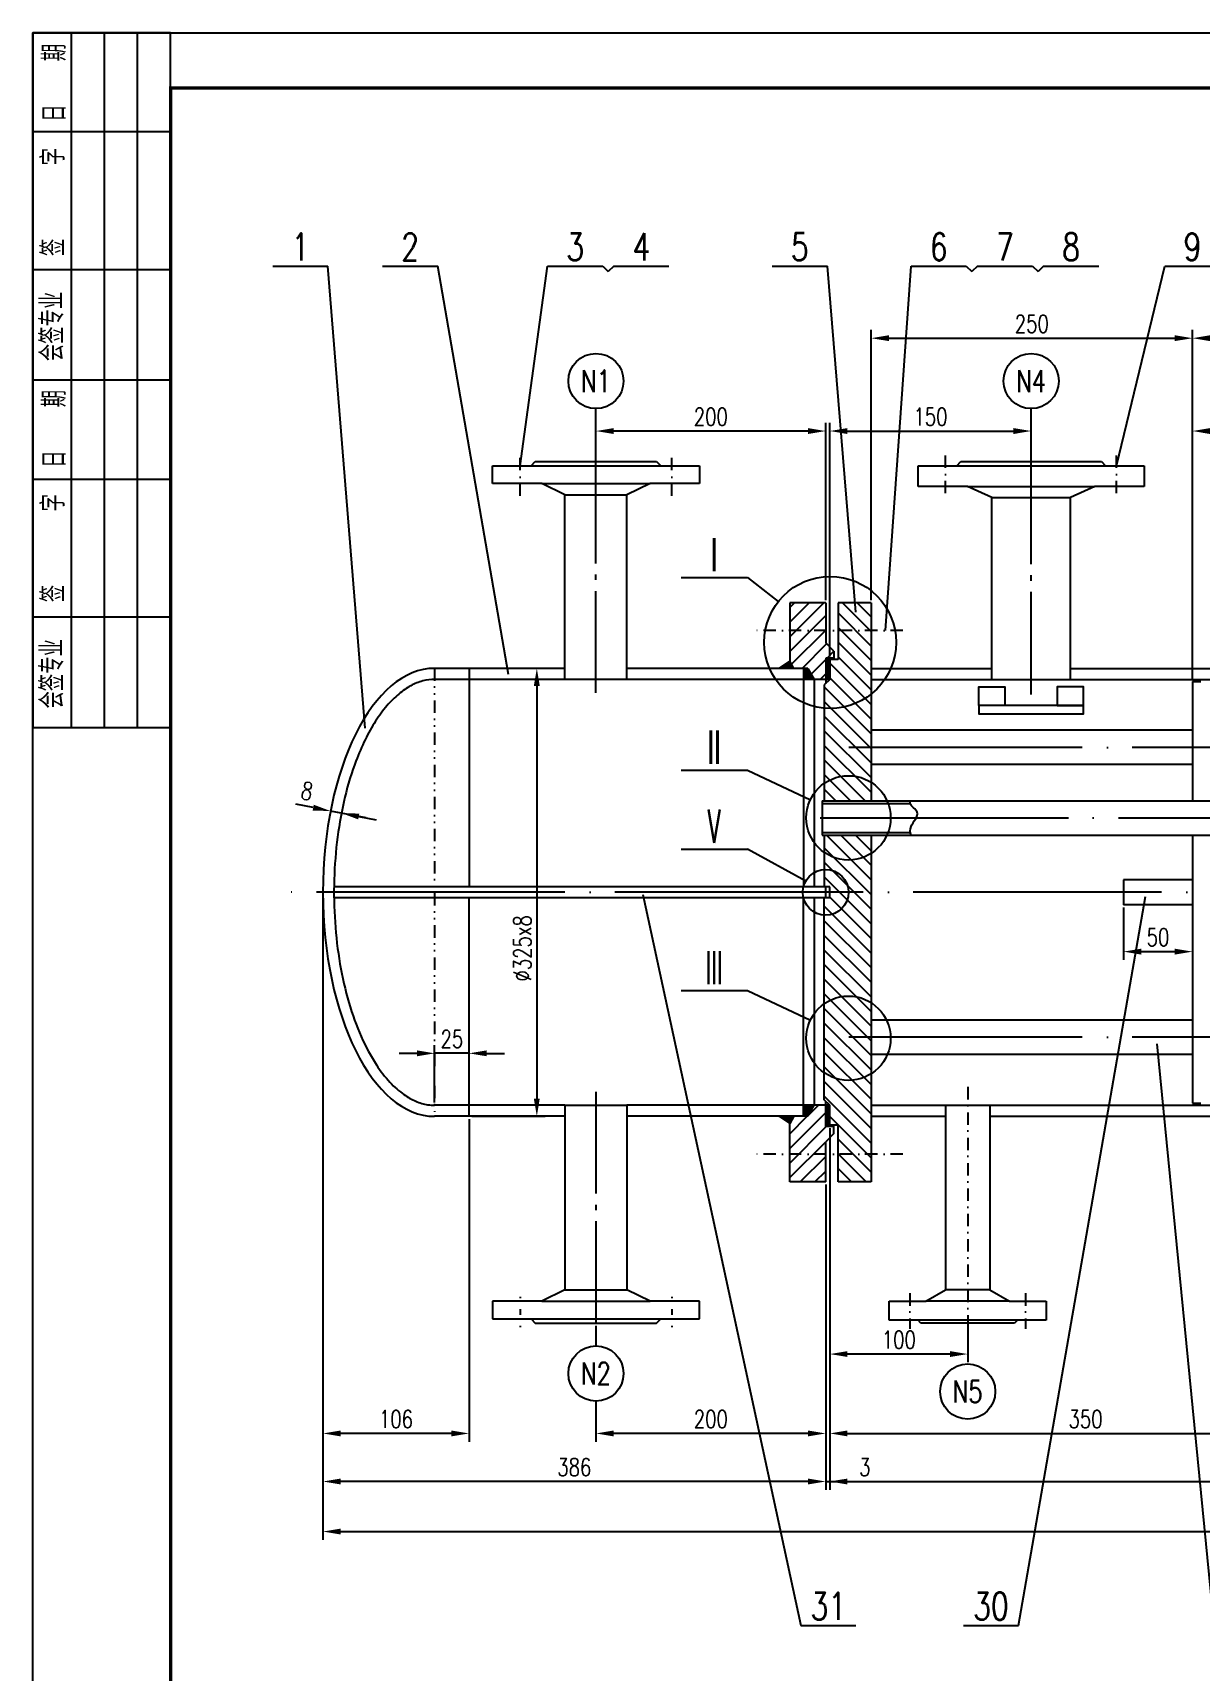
# Model space of a CAD drawing. Extents: x 2423 to 4272, y 1058 to 1658.
# Drawn here: x 2423 to 2634.5, y 1354.6 to 1651.6 of the extents above; entities that cross this region are included whole.
import ezdxf
from ezdxf.enums import TextEntityAlignment as Align

# ---------------------------------------------------------------- set-up
doc = ezdxf.new("R2010")
doc.units = 0
doc.header["$LTSCALE"] = 9
doc.header["$MEASUREMENT"] = 0
for name, pattern in [('CENTER', [6.25, 5, -0.5, 0.25, -0.5]), ('DASHDOT', [6, 5, -0.5, 0, -0.5]), ('DASHDOT2', [0.5, 0.25, -0.125, 0, -0.125]), ('DIVIDE2', [0.625, 0.25, -0.125, 0, -0.125, 0, -0.125])]:
    doc.linetypes.add(name, pattern=pattern)
doc.layers.get('0').update_dxf_attribs({"linetype": 'CONTINUOUS'})
doc.layers.get('DEFPOINTS').update_dxf_attribs({"linetype": 'CONTINUOUS'})
for name, color, linetype in [('1', 2, 'CONTINUOUS'), ('2', 1, 'CONTINUOUS'), ('3', 2, 'DASHDOT'), ('4', 2, 'CENTER')]:
    doc.layers.add(name, color=color, linetype=linetype)
doc.styles.add('HZ', font='txt', dxfattribs={"width": 0.75, "bigfont": 'hztxt'})
doc.styles.get("Standard").update_dxf_attribs({"font": 'simplex', "width": 0.75, "bigfont": 'hztxt'})
doc.dimstyles.get("Standard").update_dxf_attribs({"dimtxt": 0.18, "dimasz": 0.18, "dimexe": 0.18, "dimexo": 0.0625, "dimgap": 0.09, "dimtad": 0, "dimtih": 1, "dimtoh": 1, "dimdec": 4, "dimzin": 0, "dimdsep": 46, "dimtxsty": 'Standard', "dimcen": 0.09, "dimadec": 0, "dimazin": 0, "dimtfac": 1, "dimtdec": 4, "dimtofl": 0, "dimtmove": 0, "dimatfit": 3, "dimfxl": 0, "dimtolj": 1, "dimtzin": 0, "dimarcsym": 0})
pattern_1 = [(45, (0, -689.45642), (-0.0883883476, 0.0883883476), []), (135, (0, -689.45642), (-0.0883883476, -0.0883883476), [])]
pattern_2 = [(45, (0, -689.4564), (-1.3258252, 1.3258252), [])]

# ---------------------------------------------------------------- blocks, each defined once
blk = doc.blocks.new('*D6')
at = {"color": 0, "linetype": 'ByBlock'}
for p, q in [((2504.08, 2225.73), (2517.36, 2225.73)), ((2515.86, 2222.53), (2515.86, 2147.68)), ((2504.08, 2144.48), (2517.36, 2144.48))]:
    blk.add_line(p, q, dxfattribs=at)
for points in [[(2515.32, 2222.53), (2516.39, 2222.53), (2515.86, 2225.73)], [(2515.32, 2147.68), (2516.39, 2147.68), (2515.86, 2144.48)]]:
    blk.add_solid(points, dxfattribs=at)
at = {"layer": 'DEFPOINTS', "color": 0, "linetype": 'ByBlock'}
for p in [(2503.58, 2225.73), (2503.58, 2144.48), (2515.86, 2144.48)]:
    blk.add_point(p, dxfattribs=at)
at = {"color": 0, "linetype": 'ByBlock', "insert": (2513.26, 2174.94), "char_height": 3.2, "attachment_point": 5, "rotation": 90, "style": 'HZ'}
blk.add_mtext('\\A1;∅325x8', dxfattribs=at)
blk = doc.blocks.new('*D7')
at = {"color": 0, "linetype": 'ByBlock'}
for p, q in [((2525.12, 2263.73), (2525.12, 2270.27)), ((2566.77, 2238.1), (2566.77, 2270.27)), ((2563.57, 2268.77), (2528.32, 2268.77))]:
    blk.add_line(p, q, dxfattribs=at)
for points in [[(2528.32, 2269.3), (2528.32, 2268.23), (2525.12, 2268.77)], [(2563.57, 2269.3), (2563.57, 2268.23), (2566.77, 2268.77)]]:
    blk.add_solid(points, dxfattribs=at)
at = {"layer": 'DEFPOINTS', "color": 0, "linetype": 'ByBlock'}
for p in [(2525.12, 2268.77), (2525.12, 2263.23), (2566.77, 2237.6)]:
    blk.add_point(p, dxfattribs=at)
at = {"color": 0, "linetype": 'ByBlock', "insert": (2545.94, 2271.37), "char_height": 3.2, "attachment_point": 5, "style": 'HZ'}
blk.add_mtext('\\A1;200', dxfattribs=at)
blk = doc.blocks.new('*D8')
at = {"color": 0, "linetype": 'ByBlock'}
for p, q in [((2567.52, 2227.85), (2567.52, 2270.27)), ((2604.02, 2263.73), (2604.02, 2270.27)), ((2570.72, 2268.77), (2600.82, 2268.77))]:
    blk.add_line(p, q, dxfattribs=at)
for points in [[(2570.72, 2269.3), (2570.72, 2268.23), (2567.52, 2268.77)], [(2600.82, 2269.3), (2600.82, 2268.23), (2604.02, 2268.77)]]:
    blk.add_solid(points, dxfattribs=at)
at = {"layer": 'DEFPOINTS', "color": 0, "linetype": 'ByBlock'}
for p in [(2604.02, 2268.77), (2604.02, 2263.23), (2567.52, 2227.35)]:
    blk.add_point(p, dxfattribs=at)
at = {"color": 0, "linetype": 'ByBlock', "insert": (2585.77, 2271.37), "char_height": 3.2, "attachment_point": 5, "style": 'HZ'}
blk.add_mtext('\\A1;150', dxfattribs=at)
blk = doc.blocks.new('*D9')
at = {"color": 0, "linetype": 'ByBlock'}
for p, q in [((2633.27, 2223.85), (2633.27, 2270.27)), ((2716.12, 2223.85), (2716.12, 2270.27)), ((2636.47, 2268.77), (2712.92, 2268.77))]:
    blk.add_line(p, q, dxfattribs=at)
for points in [[(2636.47, 2269.3), (2636.47, 2268.23), (2633.27, 2268.77)], [(2712.92, 2269.3), (2712.92, 2268.23), (2716.12, 2268.77)]]:
    blk.add_solid(points, dxfattribs=at)
at = {"layer": 'DEFPOINTS', "color": 0, "linetype": 'ByBlock'}
for p in [(2716.12, 2268.77), (2633.27, 2223.35), (2716.12, 2223.35)]:
    blk.add_point(p, dxfattribs=at)
at = {"color": 0, "linetype": 'ByBlock', "insert": (2674.69, 2271.37), "char_height": 3.2, "attachment_point": 5, "style": 'HZ'}
blk.add_mtext('\\A1;240', dxfattribs=at)
blk = doc.blocks.new('*D10')
at = {"color": 0, "linetype": 'ByBlock'}
for p, q in [((2633.27, 2223.85), (2633.27, 2287.11)), ((2814.31, 2223.85), (2814.31, 2287.11)), ((2636.47, 2285.61), (2811.11, 2285.61))]:
    blk.add_line(p, q, dxfattribs=at)
for points in [[(2636.47, 2286.14), (2636.47, 2285.08), (2633.27, 2285.61)], [(2811.11, 2286.14), (2811.11, 2285.08), (2814.31, 2285.61)]]:
    blk.add_solid(points, dxfattribs=at)
at = {"layer": 'DEFPOINTS', "color": 0, "linetype": 'ByBlock'}
for p in [(2814.31, 2285.61), (2633.27, 2223.35), (2814.31, 2223.35)]:
    blk.add_point(p, dxfattribs=at)
at = {"color": 0, "linetype": 'ByBlock', "insert": (2723.79, 2288.21), "char_height": 3.2, "attachment_point": 5, "style": 'HZ'}
blk.add_mtext('\\A1;240x6=1440', dxfattribs=at)
blk = doc.blocks.new('*D11')
at = {"color": 0, "linetype": 'ByBlock'}
for p, q in [((2575.02, 2238.1), (2575.02, 2287.11)), ((2633.27, 2226.23), (2633.27, 2287.11)), ((2578.22, 2285.61), (2630.07, 2285.61))]:
    blk.add_line(p, q, dxfattribs=at)
for points in [[(2578.22, 2286.14), (2578.22, 2285.08), (2575.02, 2285.61)], [(2630.07, 2286.14), (2630.07, 2285.08), (2633.27, 2285.61)]]:
    blk.add_solid(points, dxfattribs=at)
at = {"layer": 'DEFPOINTS', "color": 0, "linetype": 'ByBlock'}
for p in [(2633.27, 2285.61), (2575.02, 2237.6), (2633.27, 2225.73)]:
    blk.add_point(p, dxfattribs=at)
at = {"color": 0, "linetype": 'ByBlock', "insert": (2604.14, 2288.21), "char_height": 3.2, "attachment_point": 5, "style": 'HZ'}
blk.add_mtext('\\A1;250', dxfattribs=at)
blk = doc.blocks.new('*D13')
at = {"color": 0, "linetype": 'ByBlock'}
for p, q in [((2466.43, 2184.6), (2466.43, 2085.46)), ((2492.93, 2143.98), (2492.93, 2085.46)), ((2489.73, 2086.96), (2469.63, 2086.96))]:
    blk.add_line(p, q, dxfattribs=at)
for points in [[(2469.63, 2087.49), (2469.63, 2086.43), (2466.43, 2086.96)], [(2489.73, 2087.49), (2489.73, 2086.43), (2492.93, 2086.96)]]:
    blk.add_solid(points, dxfattribs=at)
at = {"layer": 'DEFPOINTS', "color": 0, "linetype": 'ByBlock'}
for p in [(2466.43, 2185.1), (2492.93, 2144.48), (2466.43, 2086.96)]:
    blk.add_point(p, dxfattribs=at)
at = {"color": 0, "linetype": 'ByBlock', "insert": (2479.68, 2089.56), "char_height": 3.2, "attachment_point": 5, "style": 'HZ'}
blk.add_mtext('\\A1;106', dxfattribs=at)
blk = doc.blocks.new('*D14')
at = {"color": 0, "linetype": 'ByBlock'}
for p, q in [((2486.68, 2146.98), (2486.68, 2157.4)), ((2492.93, 2146.98), (2492.93, 2157.4)), ((2483.48, 2155.9), (2480.28, 2155.9)), ((2496.13, 2155.9), (2499.33, 2155.9))]:
    blk.add_line(p, q, dxfattribs=at)
for points in [[(2483.48, 2156.44), (2483.48, 2155.37), (2486.68, 2155.9)], [(2496.13, 2156.44), (2496.13, 2155.37), (2492.93, 2155.9)]]:
    blk.add_solid(points, dxfattribs=at)
at = {"layer": 'DEFPOINTS', "color": 0, "linetype": 'ByBlock'}
for p in [(2492.93, 2155.9), (2486.68, 2146.48), (2492.93, 2146.48)]:
    blk.add_point(p, dxfattribs=at)
at = {"color": 0, "linetype": 'ByBlock', "insert": (2489.81, 2158.5), "char_height": 3.2, "attachment_point": 5, "style": 'HZ'}
blk.add_mtext('\\A1;25', dxfattribs=at)
blk = doc.blocks.new('*D16')
at = {"color": 0, "linetype": 'ByBlock'}
for p, q in [((2466.43, 2184.6), (2466.43, 2067.66)), ((2932.31, 2184.6), (2932.31, 2067.66)), ((2469.63, 2069.16), (2929.11, 2069.16))]:
    blk.add_line(p, q, dxfattribs=at)
for points in [[(2469.63, 2069.69), (2469.63, 2068.63), (2466.43, 2069.16)], [(2929.11, 2069.69), (2929.11, 2068.63), (2932.31, 2069.16)]]:
    blk.add_solid(points, dxfattribs=at)
at = {"layer": 'DEFPOINTS', "color": 0, "linetype": 'ByBlock'}
for p in [(2466.43, 2185.1), (2932.31, 2185.1), (2932.31, 2069.16)]:
    blk.add_point(p, dxfattribs=at)
at = {"color": 0, "linetype": 'ByBlock', "insert": (2699.37, 2071.76), "char_height": 3.2, "attachment_point": 5, "style": 'HZ'}
blk.add_mtext('\\A1;~2518', dxfattribs=at)
blk = doc.blocks.new('TC6')
at = {"layer": '1'}
for p, q in [((-106, 0), (-106, 25)), ((-81, 0), (-81, 25)), ((-63, 0), (-63, 25)), ((-43, 0), (-43, 25)), ((-18, 0), (-18, 25)), ((-126, 18), (0, 18)), ((-126, 12), (0, 12)), ((-126, 6), (0, 6))]:
    blk.add_line(p, q, dxfattribs=at)
at = {"layer": '2'}
for p, q in [((0, 25), (-126, 25)), ((-126, 25), (-126, 0)), ((0, 0), (0, 25)), ((-126, 0), (0, 0))]:
    blk.add_line(p, q, dxfattribs=at)
at = {"layer": '1', "style": 'HZ', "width": 0.75}
for s, p in [('会签专业', (-122.57, 19.41)), ('签', (-103.28, 19.2)), ('字', (-86.82, 19.2)), ('会签专业', (-59.57, 19.41)), ('签', (-40.5, 19.2)), ('字', (-24.04, 19.2)), ('日', (-78.91, 18.98)), ('期', (-67.94, 18.98)), ('日', (-16.13, 18.98)), ('期', (-5.16, 18.98))]:
    blk.add_text(s, height=4.2, dxfattribs=at).set_placement(p)
blk = doc.blocks.new('*D43')
at = {"color": 0, "linetype": 'ByBlock'}
for p, q in [((2567.52, 1450.65), (2567.52, 1410.4)), ((2592.52, 1417.02), (2592.52, 1410.4)), ((2589.32, 1411.9), (2570.72, 1411.9))]:
    blk.add_line(p, q, dxfattribs=at)
for points in [[(2570.72, 1412.43), (2570.72, 1411.37), (2567.52, 1411.9)], [(2589.32, 1412.43), (2589.32, 1411.37), (2592.52, 1411.9)]]:
    blk.add_solid(points, dxfattribs=at)
at = {"layer": 'DEFPOINTS', "color": 0, "linetype": 'ByBlock'}
for p in [(2567.52, 1451.15), (2592.52, 1417.52), (2567.52, 1411.9)]:
    blk.add_point(p, dxfattribs=at)
at = {"color": 0, "linetype": 'ByBlock', "insert": (2580.02, 1414.5), "char_height": 3.2, "attachment_point": 5, "style": 'HZ'}
blk.add_mtext('\\A1;100', dxfattribs=at)
blk = doc.blocks.new('*D46')
at = {"color": 0, "linetype": 'ByBlock'}
for p, q in [((2620.77, 1492.9), (2620.77, 1483.39)), ((2633.27, 1492.9), (2633.27, 1483.39)), ((2623.97, 1484.89), (2630.07, 1484.89))]:
    blk.add_line(p, q, dxfattribs=at)
for points in [[(2623.97, 1485.42), (2623.97, 1484.35), (2620.77, 1484.89)], [(2630.07, 1485.42), (2630.07, 1484.35), (2633.27, 1484.89)]]:
    blk.add_solid(points, dxfattribs=at)
at = {"layer": 'DEFPOINTS', "color": 0, "linetype": 'ByBlock'}
for p in [(2620.77, 1493.4), (2633.27, 1493.4), (2633.27, 1484.89)]:
    blk.add_point(p, dxfattribs=at)
at = {"color": 0, "linetype": 'ByBlock', "insert": (2627.02, 1487.49), "char_height": 3.2, "attachment_point": 5, "style": 'HZ'}
blk.add_mtext('\\A1;50', dxfattribs=at)

msp = doc.modelspace()

# ---------------------------------------------------------------- hatches: boundary and pattern name
at = {"layer": '1'}
h = msp.add_hatch(dxfattribs=at)
h.set_pattern_fill('ANSI31', color=256, scale=15, style=0)
h.set_pattern_definition(pattern_2)
h.paths.add_polyline_path([(2566.766, 1540.896), (2566.766, 1543.146), (2560.266, 1543.146), (2560.266, 1537.57), (2561.016, 1536.271), (2563.516, 1536.271), (2564.67, 1534.271), (2566.766, 1534.271), (2566.766, 1538.146), (2568.266, 1538.146), (2568.266, 1539.396)])
h.paths.add_polyline_path([(2566.766, 1543.146), (2566.766, 1548.146), (2560.266, 1548.146), (2560.266, 1543.146)])
h = msp.add_hatch(dxfattribs=at)
h.set_pattern_fill('ANSI31', color=256, scale=15, angle=90, style=0)
h.set_pattern_definition([(135, (0, -689.4564), (-1.3258252, -1.3258252), [])])
h.paths.add_polyline_path([(2575.016, 1543.146), (2569.016, 1543.146), (2569.016, 1537.896), (2567.516, 1537.896), (2567.516, 1534.271), (2566.516, 1533.271), (2566.516, 1529.065, 0.192216), (2575.016, 1531.608)])
h.paths.add_polyline_path([(2575.016, 1543.146), (2575.016, 1548.146), (2569.016, 1548.146), (2569.016, 1543.146)])
h.paths.add_polyline_path([(2566.516, 1515.42, -0.3035843), (2575.016, 1515.596), (2575.016, 1531.608, -0.192216), (2566.516, 1529.065)])
h.paths.add_polyline_path([(2575.016, 1512.271), (2575.016, 1515.596, 0.3035843), (2566.516, 1515.42), (2566.516, 1512.271)])
h.paths.add_polyline_path([(2566.516, 1506.021), (2566.516, 1502.887, 0.3035843), (2575.016, 1502.711), (2575.016, 1506.021)])
h.paths.add_polyline_path([(2575.016, 1495.646), (2575.016, 1502.711, -0.3035843), (2566.516, 1502.887), (2566.516, 1496.646), (2567.516, 1496.646), (2567.516, 1495.646)])
h.paths.add_polyline_path([(2566.516, 1475.448, -0.3035843), (2575.016, 1475.623), (2575.016, 1495.646), (2567.516, 1495.646), (2567.516, 1494.646), (2566.516, 1494.646)])
h.paths.add_polyline_path([(2575.016, 1475.623, 0.3035843), (2566.516, 1475.448), (2566.516, 1462.914, 0.3035843), (2575.016, 1462.739)])
h.paths.add_polyline_path([(2567.516, 1457.021), (2567.516, 1453.396), (2569.016, 1453.396), (2569.016, 1448.146), (2575.016, 1448.146), (2575.016, 1462.739, -0.3035843), (2566.516, 1462.914), (2566.516, 1458.021)])
h.paths.add_polyline_path([(2569.016, 1448.146), (2569.016, 1443.146), (2575.016, 1443.146), (2575.016, 1448.146)])
h = msp.add_hatch(dxfattribs=at)
h.set_pattern_fill('ANSI37', color=256, style=0)
h.set_pattern_definition(pattern_1)
h.paths.add_polyline_path([(2561.016, 1536.271), (2560.266, 1537.57), (2558.266, 1536.271)])
h.paths.add_polyline_path([(2563.516, 1536.271), (2562.766, 1536.271), (2562.766, 1534.271), (2564.67, 1534.271)])
h = msp.add_hatch(dxfattribs=at)
h.set_pattern_fill('ANSI37', color=256, style=0)
h.set_pattern_definition(pattern_1)
h.paths.add_polyline_path([(2566.766, 1534.271), (2567.516, 1534.271), (2567.516, 1537.896), (2566.766, 1537.896)])
h = msp.add_hatch(dxfattribs=at)
h.set_pattern_fill('ANSI37', color=256, style=0)
h.set_pattern_definition(pattern_1)
h.paths.add_polyline_path([(2562.766, 1457.021), (2562.766, 1455.021), (2563.516, 1455.021), (2564.67, 1457.021)])
h.paths.add_polyline_path([(2560.266, 1453.722), (2561.016, 1455.021), (2558.266, 1455.021)])
h = msp.add_hatch(dxfattribs=at)
h.set_pattern_fill('ANSI31', color=256, scale=15, style=0)
h.set_pattern_definition(pattern_2)
h.paths.add_polyline_path([(2566.766, 1450.396), (2568.266, 1451.896), (2568.266, 1453.146), (2566.766, 1453.146), (2566.766, 1457.021), (2564.67, 1457.021), (2563.516, 1455.021), (2561.016, 1455.021), (2560.266, 1453.722), (2560.266, 1448.146), (2566.766, 1448.146)])
h.paths.add_polyline_path([(2566.766, 1443.146), (2566.766, 1448.146), (2560.266, 1448.146), (2560.266, 1443.146)])
h = msp.add_hatch(dxfattribs=at)
h.set_pattern_fill('ANSI37', color=256, style=0)
h.set_pattern_definition(pattern_1)
h.paths.add_polyline_path([(2567.516, 1457.021), (2566.766, 1457.021), (2566.766, 1453.396), (2567.516, 1453.396)])

# ---------------------------------------------------------------- linework, layer by layer
at = {"color": 0, "linetype": 'ByBlock'}
for p, q in [((2473.856, 1511.003), (2470.715, 1511.613)), ((2478.961, 1510.011), (2476.998, 1510.393)), ((2482.102, 1509.401), (2485.244, 1508.791)), ((2475.616, 1495.146), (2475.616, 1387.286)), ((2567.516, 1452.896), (2567.516, 1387.286)), ((2567.516, 1452.896), (2567.516, 1396.004)), ((2566.766, 1442.646), (2566.766, 1387.286)), ((2566.766, 1442.646), (2566.766, 1396.004)), ((2525.118, 1417.021), (2525.118, 1413.371)), ((2525.118, 1403.371), (2525.118, 1396.004)), ((2563.566, 1397.504), (2528.318, 1397.504)), ((2570.716, 1397.504), (2657.066, 1397.504)), ((2563.566, 1388.786), (2478.816, 1388.786)), ((2566.766, 1388.786), (2907.245, 1388.786))]:
    msp.add_line(p, q, dxfattribs=at)
for points in [[(2473.958, 1511.526), (2473.755, 1510.479), (2476.998, 1510.393)], [(2482.204, 1509.925), (2482.001, 1508.878), (2478.961, 1510.011)], [(2528.318, 1398.037), (2528.318, 1396.971), (2525.118, 1397.504)], [(2563.566, 1398.037), (2563.566, 1396.971), (2566.766, 1397.504)], [(2570.716, 1398.037), (2570.716, 1396.971), (2567.516, 1397.504)], [(2478.816, 1389.319), (2478.816, 1388.252), (2475.616, 1388.786)], [(2563.566, 1389.319), (2563.566, 1388.252), (2566.766, 1388.786)], [(2570.716, 1389.319), (2570.716, 1388.252), (2567.516, 1388.786)]]:
    msp.add_solid(points, dxfattribs=at)
at = {"layer": '1'}
for p, q in [((2483.281, 1525.436), (2476.52, 1609.222)), ((2509.255, 1535.142), (2496.419, 1609.222)), ((2511.366, 1573.021), (2516.348, 1609.222)), ((2526.348, 1609.222), (2527.348, 1608.222)), ((2528.348, 1609.222), (2527.348, 1608.222)), ((2572.254, 1546.468), (2567.067, 1609.222)), ((2577.634, 1543.146), (2582.266, 1609.222)), ((2592.266, 1609.222), (2593.266, 1608.222)), ((2594.266, 1609.222), (2593.266, 1608.222)), ((2604.266, 1609.222), (2605.266, 1608.222)), ((2606.266, 1609.222), (2605.266, 1608.222)), ((2619.516, 1573.021), (2628.266, 1609.222)), ((2525.117, 1555.297), (2525.119, 1583.377)), ((2604.017, 1555.16), (2604.018, 1583.377)), ((2525.117, 1552.297), (2525.117, 1553.297)), ((2540.575, 1552.75), (2552.575, 1552.75)), ((2552.575, 1552.75), (2558.164, 1548.367)), ((2604.017, 1552.16), (2604.017, 1553.16)), ((2525.116, 1531.822), (2525.117, 1550.297)), ((2604.016, 1531.549), (2604.017, 1550.16)), ((2540.575, 1517.826), (2552.575, 1517.826)), ((2552.575, 1517.826), (2563.986, 1512.425)), ((2483.478, 1509.134), (2476.998, 1510.393)), ((2540.575, 1503.495), (2552.575, 1503.495)), ((2563.14, 1497.652), (2552.575, 1503.495)), ((2533.593, 1495.262), (2562.245, 1362.683)), ((2601.736, 1362.683), (2624.767, 1494.905)), ((2540.575, 1477.854), (2552.575, 1477.854)), ((2552.575, 1477.854), (2563.986, 1472.452)), ((2626.806, 1468.143), (2637.126, 1362.683)), ((2502.116, 1466.448), (2495.866, 1466.448)), ((2525.116, 1459.469), (2525.117, 1440.995)), ((2525.117, 1438.995), (2525.117, 1437.995)), ((2525.117, 1435.995), (2525.118, 1417.521)), ((2511.366, 1422.271), (2511.366, 1422.021)), ((2511.366, 1420.021), (2511.367, 1419.021)), ((2538.866, 1422.271), (2538.866, 1422.021)), ((2538.866, 1420.021), (2538.867, 1419.021)), ((2511.367, 1417.021), (2511.367, 1416.771)), ((2538.867, 1417.021), (2538.867, 1416.771))]:
    msp.add_line(p, q, dxfattribs=at)
at = {"layer": '1', "linetype": 'DASHDOT2'}
for p, q in [((2511.366, 1567.586), (2511.367, 1574.986)), ((2538.866, 1567.586), (2538.867, 1574.986)), ((2588.516, 1568.05), (2588.516, 1574.992)), ((2619.516, 1568.05), (2619.516, 1574.992)), ((2592.518, 1460.339), (2592.515, 1410.103)), ((2582.021, 1422.924), (2582.02, 1416.476)), ((2603.021, 1422.923), (2603.02, 1416.475))]:
    msp.add_line(p, q, dxfattribs=at)
at = {"layer": '1'}
msp.add_lwpolyline([(2423, 1057.552), (2423, 1651.552), (3264, 1651.552), (3264, 1057.552)], close=True, dxfattribs=at)
for centre, radius in [((2525.118, 1588.377), 5), ((2604.018, 1588.377), 5), ((2567.58, 1540.983), 11.966), ((2570.897, 1509.154), 7.646), ((2566.766, 1495.646), 4.144), ((2570.897, 1469.181), 7.646), ((2525.118, 1408.371), 5), ((2592.515, 1405.103), 5)]:
    msp.add_circle(centre, radius, dxfattribs=at)
msp.add_open_spline([(2582.254, 1506.021), (2582.049, 1506.523), (2581.971, 1507.878), (2584.375, 1510.064), (2581.997, 1511.341), (2582.052, 1512.083), (2582.117, 1512.271)], degree=3, knots=[15.0585448, 15.0585448, 15.0585448, 15.0585448, 22.0580028, 33.3124881, 41.2992087, 43.9180479, 43.9180479, 43.9180479, 43.9180479], dxfattribs=at)
at = {"layer": '2'}
for p, q in [((2466.52, 1609.222), (2476.52, 1609.222)), ((2486.419, 1609.222), (2496.419, 1609.222)), ((2516.348, 1609.222), (2526.348, 1609.222)), ((2528.348, 1609.222), (2538.348, 1609.222)), ((2557.067, 1609.222), (2567.067, 1609.222)), ((2582.266, 1609.222), (2592.266, 1609.222)), ((2594.266, 1609.222), (2604.266, 1609.222)), ((2606.266, 1609.222), (2616.266, 1609.222)), ((2628.266, 1609.222), (2638.266, 1609.222)), ((2506.366, 1569.771), (2506.366, 1573.021)), ((2506.366, 1573.021), (2513.366, 1573.021)), ((2513.366, 1573.021), (2514.116, 1573.771)), ((2513.366, 1573.021), (2536.866, 1573.021)), ((2514.116, 1573.771), (2536.116, 1573.771)), ((2536.116, 1573.771), (2536.866, 1573.021)), ((2536.866, 1573.021), (2543.866, 1573.021)), ((2543.866, 1573.021), (2543.866, 1569.771)), ((2583.516, 1569.271), (2583.516, 1573.021)), ((2583.516, 1573.021), (2590.516, 1573.021)), ((2590.516, 1573.021), (2591.266, 1573.771)), ((2590.516, 1573.021), (2617.516, 1573.021)), ((2591.266, 1573.771), (2616.766, 1573.771)), ((2616.766, 1573.771), (2617.516, 1573.021)), ((2617.516, 1573.021), (2624.516, 1573.021)), ((2624.516, 1573.021), (2624.516, 1569.271)), ((2515.291, 1569.771), (2506.366, 1569.771)), ((2519.491, 1567.771), (2515.291, 1569.771)), ((2515.291, 1569.771), (2534.941, 1569.771)), ((2534.941, 1569.771), (2530.741, 1567.771)), ((2543.866, 1569.771), (2534.941, 1569.771)), ((2592.491, 1569.271), (2583.516, 1569.271)), ((2596.891, 1567.271), (2592.491, 1569.271)), ((2592.491, 1569.271), (2615.541, 1569.271)), ((2615.541, 1569.271), (2611.141, 1567.271)), ((2624.516, 1569.271), (2615.541, 1569.271)), ((2519.491, 1567.771), (2530.741, 1567.771)), ((2519.491, 1534.271), (2519.491, 1567.771)), ((2530.741, 1534.271), (2530.741, 1567.771)), ((2596.891, 1567.271), (2611.141, 1567.271)), ((2596.891, 1534.271), (2596.891, 1567.271)), ((2611.141, 1534.271), (2611.141, 1567.271)), ((2560.266, 1548.146), (2560.266, 1537.57)), ((2566.766, 1548.146), (2566.766, 1540.896)), ((2569.016, 1548.146), (2569.016, 1537.896)), ((2575.016, 1548.146), (2575.016, 1512.271)), ((2568.266, 1539.396), (2566.766, 1540.896)), ((2568.266, 1539.396), (2568.266, 1537.896)), ((2519.491, 1536.271), (2495.866, 1536.271)), ((2502.116, 1536.271), (2502.116, 1496.646)), ((2563.516, 1536.271), (2530.741, 1536.271)), ((2562.766, 1536.271), (2562.766, 1496.646)), ((2563.516, 1536.271), (2564.67, 1534.271)), ((2566.766, 1538.146), (2566.766, 1533.521)), ((2567.516, 1537.896), (2567.516, 1534.271)), ((2575.016, 1536.271), (2596.891, 1536.271)), ((2611.141, 1536.271), (2728.623, 1536.271)), ((2567.516, 1534.271), (2495.866, 1534.271)), ((2564.67, 1534.271), (2564.67, 1496.646)), ((2567.516, 1534.271), (2566.516, 1533.271)), ((2566.516, 1533.271), (2566.516, 1512.271)), ((2575.016, 1534.271), (2596.891, 1534.271)), ((2596.891, 1534.271), (2611.141, 1534.271)), ((2611.141, 1534.271), (2728.623, 1534.271)), ((2633.266, 1533.896), (2633.266, 1512.271)), ((2633.266, 1533.896), (2634.766, 1533.896)), ((2633.266, 1525.056), (2575.016, 1525.056)), ((2633.266, 1518.806), (2575.016, 1518.806)), ((2566.141, 1512.271), (2728.623, 1512.271)), ((2566.141, 1512.271), (2566.141, 1506.021)), ((2566.141, 1511.771), (2582.084, 1511.771)), ((2566.141, 1506.521), (2582.111, 1506.521)), ((2566.141, 1506.021), (2728.623, 1506.021)), ((2566.516, 1506.021), (2566.516, 1496.646)), ((2575.016, 1506.021), (2575.016, 1443.146)), ((2633.266, 1506.021), (2633.266, 1457.396)), ((2633.266, 1497.896), (2620.766, 1497.896)), ((2620.766, 1497.896), (2620.766, 1493.396)), ((2502.116, 1455.021), (2502.116, 1494.646)), ((2562.766, 1455.021), (2562.766, 1494.646)), ((2564.67, 1494.646), (2564.67, 1457.021)), ((2566.516, 1458.021), (2566.516, 1494.646)), ((2566.766, 1494.646), (2566.766, 1496.646)), ((2567.516, 1494.646), (2567.516, 1496.646)), ((2633.266, 1493.396), (2620.766, 1493.396)), ((2633.266, 1472.486), (2575.016, 1472.486)), ((2633.266, 1466.236), (2575.016, 1466.236)), ((2519.491, 1457.021), (2495.866, 1457.021)), ((2519.491, 1457.021), (2530.741, 1457.021)), ((2519.491, 1457.021), (2519.491, 1423.521)), ((2567.516, 1457.021), (2530.741, 1457.021)), ((2530.741, 1457.021), (2530.741, 1423.521)), ((2563.516, 1455.021), (2564.67, 1457.021)), ((2567.516, 1457.021), (2566.516, 1458.021)), ((2566.766, 1453.146), (2566.766, 1457.771)), ((2567.516, 1453.396), (2567.516, 1457.021)), ((2575.016, 1457.021), (2728.623, 1457.021)), ((2588.521, 1457.021), (2588.521, 1423.521)), ((2596.521, 1457.021), (2596.521, 1423.521)), ((2633.266, 1457.396), (2634.766, 1457.396)), ((2519.491, 1455.021), (2495.866, 1455.021)), ((2563.516, 1455.021), (2530.741, 1455.021)), ((2560.266, 1443.146), (2560.266, 1453.722)), ((2568.266, 1451.896), (2568.266, 1453.396)), ((2569.016, 1443.146), (2569.016, 1453.396)), ((2575.016, 1455.021), (2588.521, 1455.021)), ((2596.521, 1455.021), (2728.623, 1455.021)), ((2568.266, 1451.896), (2566.766, 1450.396)), ((2566.766, 1443.146), (2566.766, 1450.396)), ((2519.491, 1423.521), (2515.291, 1421.521)), ((2519.491, 1423.521), (2530.741, 1423.521)), ((2534.941, 1421.521), (2530.741, 1423.521)), ((2584.921, 1421.521), (2588.521, 1423.521)), ((2596.521, 1423.521), (2588.521, 1423.521)), ((2596.521, 1423.521), (2600.121, 1421.521)), ((2506.366, 1421.521), (2506.366, 1418.271)), ((2515.291, 1421.521), (2506.366, 1421.521)), ((2515.291, 1421.521), (2534.941, 1421.521)), ((2543.866, 1421.521), (2534.941, 1421.521)), ((2543.866, 1418.271), (2543.866, 1421.521)), ((2578.271, 1418.021), (2578.271, 1421.521)), ((2578.271, 1421.521), (2584.921, 1421.521)), ((2600.121, 1421.521), (2584.921, 1421.521)), ((2600.121, 1421.521), (2606.771, 1421.521)), ((2606.771, 1421.521), (2606.771, 1418.021)), ((2506.366, 1418.271), (2513.366, 1418.271)), ((2513.366, 1418.271), (2536.866, 1418.271)), ((2513.366, 1418.271), (2514.116, 1417.521)), ((2514.116, 1417.521), (2536.116, 1417.521)), ((2536.116, 1417.521), (2536.866, 1418.271)), ((2536.866, 1418.271), (2543.866, 1418.271)), ((2583.521, 1418.021), (2578.271, 1418.021)), ((2584.021, 1417.521), (2583.521, 1418.021)), ((2601.521, 1418.021), (2583.521, 1418.021)), ((2601.021, 1417.521), (2584.021, 1417.521)), ((2601.521, 1418.021), (2601.021, 1417.521)), ((2606.771, 1418.021), (2601.521, 1418.021)), ((2562.245, 1362.683), (2572.245, 1362.683)), ((2591.736, 1362.683), (2601.736, 1362.683))]:
    msp.add_line(p, q, dxfattribs=at)
at = {"layer": '2', "linetype": 'Continuous'}
for p, q in [((2566.766, 1548.146), (2560.266, 1548.146)), ((2575.016, 1548.146), (2569.016, 1548.146)), ((2558.266, 1536.271), (2560.266, 1537.57)), ((2561.016, 1536.271), (2560.266, 1537.57)), ((2568.266, 1538.146), (2566.766, 1538.146)), ((2569.016, 1537.896), (2566.766, 1537.896)), ((2567.516, 1496.646), (2477.623, 1496.646)), ((2567.516, 1494.646), (2477.623, 1494.646)), ((2558.266, 1455.021), (2560.266, 1453.722)), ((2561.016, 1455.021), (2560.266, 1453.722)), ((2569.016, 1453.396), (2566.766, 1453.396)), ((2568.266, 1453.146), (2566.766, 1453.146)), ((2566.766, 1443.146), (2560.266, 1443.146)), ((2575.016, 1443.146), (2569.016, 1443.146))]:
    msp.add_line(p, q, dxfattribs=at)
at = {"layer": '2', "const_width": 0.6}
msp.add_lwpolyline([(2448, 1067.552), (2448, 1641.552), (3254, 1641.552), (3254, 1067.552)], close=True, dxfattribs=at)
at = {"layer": '2'}
for points in [[(2594.516, 1529.521), (2594.516, 1532.896), (2599.266, 1532.896), (2599.266, 1529.521)], [(2613.516, 1529.521), (2613.516, 1532.896), (2608.766, 1532.896), (2608.766, 1529.521)], [(2594.516, 1529.521), (2594.516, 1528.021), (2613.516, 1528.021), (2613.516, 1529.521)]]:
    msp.add_lwpolyline(points, close=True, dxfattribs=at)
msp.add_ellipse((2495.866, 1495.646), major_axis=(0, -40.625), ratio=0.4984615, start_param=3.1415927, end_param=6.2831853, dxfattribs=at)
msp.add_open_spline([(2495.866, 1534.271), (2495.153, 1534.271), (2494.439, 1534.177), (2492.999, 1533.794), (2492.272, 1533.504), (2490.812, 1532.713), (2490.078, 1532.212), (2488.622, 1530.993), (2487.901, 1530.276), (2486.493, 1528.631), (2485.807, 1527.705), (2484.489, 1525.658), (2483.858, 1524.537), (2482.669, 1522.124), (2482.11, 1520.832), (2480.826, 1517.431), (2480.153, 1515.232), (2479.032, 1510.598), (2478.584, 1508.163), (2477.931, 1503.156), (2477.728, 1500.585), (2477.574, 1495.41), (2477.625, 1492.806), (2477.977, 1487.672), (2478.279, 1485.142), (2479.122, 1480.259), (2479.662, 1477.906), (2480.955, 1473.473), (2481.708, 1471.394), (2483.387, 1467.596), (2484.314, 1465.878), (2486.081, 1463.188), (2486.9, 1462.136), (2488.577, 1460.325), (2489.436, 1459.567), (2491.017, 1458.451), (2491.738, 1458.047), (2493.169, 1457.439), (2493.879, 1457.234), (2495.012, 1457.055), (2495.439, 1457.021), (2495.866, 1457.021)], degree=3, knots=[0, 0, 0, 0, 0.1318066, 0.1318066, 0.2636132, 0.2636132, 0.3954199, 0.3954199, 0.5272265, 0.5272265, 0.6590331, 0.6590331, 0.7908397, 0.7908397, 0.9226463, 0.9226463, 1.1189054, 1.1189054, 1.3151645, 1.3151645, 1.5114236, 1.5114236, 1.7076826, 1.7076826, 1.9039417, 1.9039417, 2.1002008, 2.1002008, 2.2964599, 2.2964599, 2.4927189, 2.4927189, 2.6479459, 2.6479459, 2.8031729, 2.8031729, 2.9329457, 2.9329457, 3.0627185, 3.0627185, 3.1415927, 3.1415927, 3.1415927, 3.1415927], dxfattribs=at)
at = {"layer": '3', "linetype": 'DASHDOT2'}
for p, q in [((2580.74, 1543.146), (2554.138, 1543.146)), ((2580.74, 1448.146), (2554.138, 1448.146))]:
    msp.add_line(p, q, dxfattribs=at)
at = {"layer": '3'}
for p, q in [((2829.659, 1521.931), (2570.965, 1521.931)), ((2565.766, 1509.146), (2908.933, 1509.146)), ((2952.245, 1495.646), (2465.971, 1495.646)), ((2829.659, 1469.361), (2570.965, 1469.361))]:
    msp.add_line(p, q, dxfattribs=at)
at = {"layer": '4', "linetype": 'DIVIDE2'}
msp.add_line((2495.866, 1536.271), (2495.866, 1455.021), dxfattribs=at)
at = {"layer": 'DEFPOINTS', "color": 0, "linetype": 'ByBlock'}
for p in [(2475.616, 1495.646), (2567.516, 1453.396), (2567.516, 1453.396), (2566.766, 1443.146), (2566.766, 1443.146), (2525.118, 1417.521), (2525.118, 1397.504), (2475.616, 1388.786)]:
    msp.add_point(p, dxfattribs=at)

# ---------------------------------------------------------------- block references
at = {"layer": '1', "rotation": 90}
msp.add_blockref('TC6', (2448, 1651.552), dxfattribs=at)

# ---------------------------------------------------------------- texts
at = {"color": 0, "linetype": 'ByBlock', "insert": (2472.725, 1514.021), "char_height": 3.2, "attachment_point": 5, "rotation": 349.01074, "style": 'HZ'}
msp.add_mtext('\\A1;8', dxfattribs=at)
at = {"color": 0, "linetype": 'ByBlock', "char_height": 3.2, "attachment_point": 5, "style": 'HZ'}
for s, insert in [('200', (2545.942, 1400.104)), ('350', (2613.891, 1400.104)), ('386', (2521.191, 1391.386)), ('3', (2573.853, 1391.386))]:
    msp.add_mtext(s, dxfattribs=dict(at, insert=insert))
at = {"layer": '1', "style": 'HZ'}
for s, height, width, p in [('1', 4.992, 0.75, (2471.52, 1610.222)), ('2', 4.992, 0.75, (2491.419, 1610.222)), ('3', 4.992, 0.75, (2521.348, 1610.222)), ('4', 4.992, 0.75, (2533.348, 1610.222)), ('5', 4.992, 0.75, (2562.067, 1610.222)), ('6', 4.992, 0.75, (2587.266, 1610.222)), ('7', 4.992, 0.75, (2599.266, 1610.222)), ('8', 4.992, 0.75, (2611.266, 1610.222)), ('9', 4.992, 0.75, (2633.266, 1610.222)), ('I', 6, 0.6, (2546.541, 1553.901)), ('II', 6, 0.6, (2546.541, 1518.978)), ('V', 6, 0.5, (2546.541, 1504.647)), ('III', 6, 0.5, (2546.541, 1479.005)), ('31', 4.9925, 0.75, (2567.245, 1363.683)), ('30', 4.9925, 0.75, (2596.736, 1363.683))]:
    msp.add_text(s, height=height, dxfattribs=dict(at, width=width)).set_placement(p, align=Align.CENTER)
at = {"layer": '1', "style": 'HZ', "width": 0.75}
for s, p in [('N1', (2525.118, 1588.377)), ('N4', (2604.018, 1588.377)), ('N2', (2525.118, 1408.371)), ('N5', (2592.515, 1405.103))]:
    msp.add_text(s, height=4, dxfattribs=at).set_placement(p, align=Align.MIDDLE)

# ---------------------------------------------------------------- dimensions: what is measured, and where the dimension line sits
at = {"layer": '1'}
for base, p1, p2, text, picture, middle, set_off in [((2633.266, 1596.154), (2575.016, 1548.146), (2633.266, 1536.271), '250', '*D11', (2604.141, 1598.754), (0, -689.456)), ((2814.308, 1596.154), (2633.266, 1533.896), (2814.308, 1533.896), '240x6=1440', '*D10', (2723.787, 1598.754), (0, -689.456)), ((2525.118, 1579.309), (2566.766, 1548.146), (2525.118, 1573.771), '200', '*D7', (2545.942, 1581.909), (0, -689.456)), ((2604.018, 1579.309), (2567.516, 1537.896), (2604.018, 1573.771), '150', '*D8', (2585.767, 1581.909), (0, -689.456)), ((2716.123, 1579.309), (2633.266, 1533.896), (2716.123, 1533.896), '240', '*D9', (2674.694, 1581.909), (0, -689.456)), ((2475.616, 1397.504), (2502.116, 1455.021), (2475.616, 1495.646), '106', '*D13', (2488.866, 1400.104), (9.182, -689.456)), ((2941.495, 1379.704), (2475.616, 1495.646), (2941.495, 1495.646), '~2518', '*D16', (2708.556, 1382.304), (9.182, -689.456)), ((2502.116, 1466.448), (2495.866, 1457.021), (2502.116, 1457.021), '25', '*D14', (2498.991, 1469.048), (9.182, -689.456))]:
    dim = msp.add_linear_dim(base=base, p1=p1, p2=p2, text=text, dimstyle='Standard', override={"dimtxt": 3.2, "dimasz": 3.2, "dimexe": 1.5, "dimexo": 0.5, "dimgap": 1, "dimtad": 1, "dimtih": 0, "dimtoh": 0, "dimdec": 2, "dimtxsty": 'HZ', "dimtdec": 2, "dimtmove": 2}, dxfattribs=at)
    dim.commit()
    dim.dimension.update_dxf_attribs({"geometry": picture, "text_midpoint": middle, "insert": set_off})
dim = msp.add_linear_dim(base=(2514.388, 1455.021), p1=(2502.116, 1536.271), p2=(2502.116, 1455.021), angle=90, text='%%c325x8', dimstyle='Standard', override={"dimtxt": 3.2, "dimasz": 3.2, "dimexe": 1.5, "dimexo": 0.5, "dimgap": 1, "dimtad": 1, "dimtih": 0, "dimtoh": 0, "dimdec": 2, "dimtxsty": 'HZ', "dimtdec": 2, "dimtmove": 2}, dxfattribs=at)
dim.commit()
dim.dimension.update_dxf_attribs({"geometry": '*D6', "text_midpoint": (2511.788, 1485.487), "dimtype": 160, "insert": (-1.467, -689.456)})
for base, p1, p2, text, picture, middle in [((2633.266, 1484.886), (2620.766, 1493.396), (2633.266, 1493.396), '50', '*D46', (2627.016, 1487.486)), ((2567.516, 1411.9), (2592.516, 1417.521), (2567.516, 1451.146), '100', '*D43', (2580.016, 1414.5))]:
    dim = msp.add_linear_dim(base=base, p1=p1, p2=p2, text=text, dimstyle='Standard', override={"dimtxt": 3.2, "dimasz": 3.2, "dimexe": 1.5, "dimexo": 0.5, "dimgap": 1, "dimtad": 1, "dimtih": 0, "dimtoh": 0, "dimdec": 2, "dimtxsty": 'HZ', "dimtdec": 2, "dimtmove": 2}, dxfattribs=at)
    dim.commit()
    dim.dimension.update_dxf_attribs({"geometry": picture, "text_midpoint": middle})

doc.saveas('drawing.dxf')
